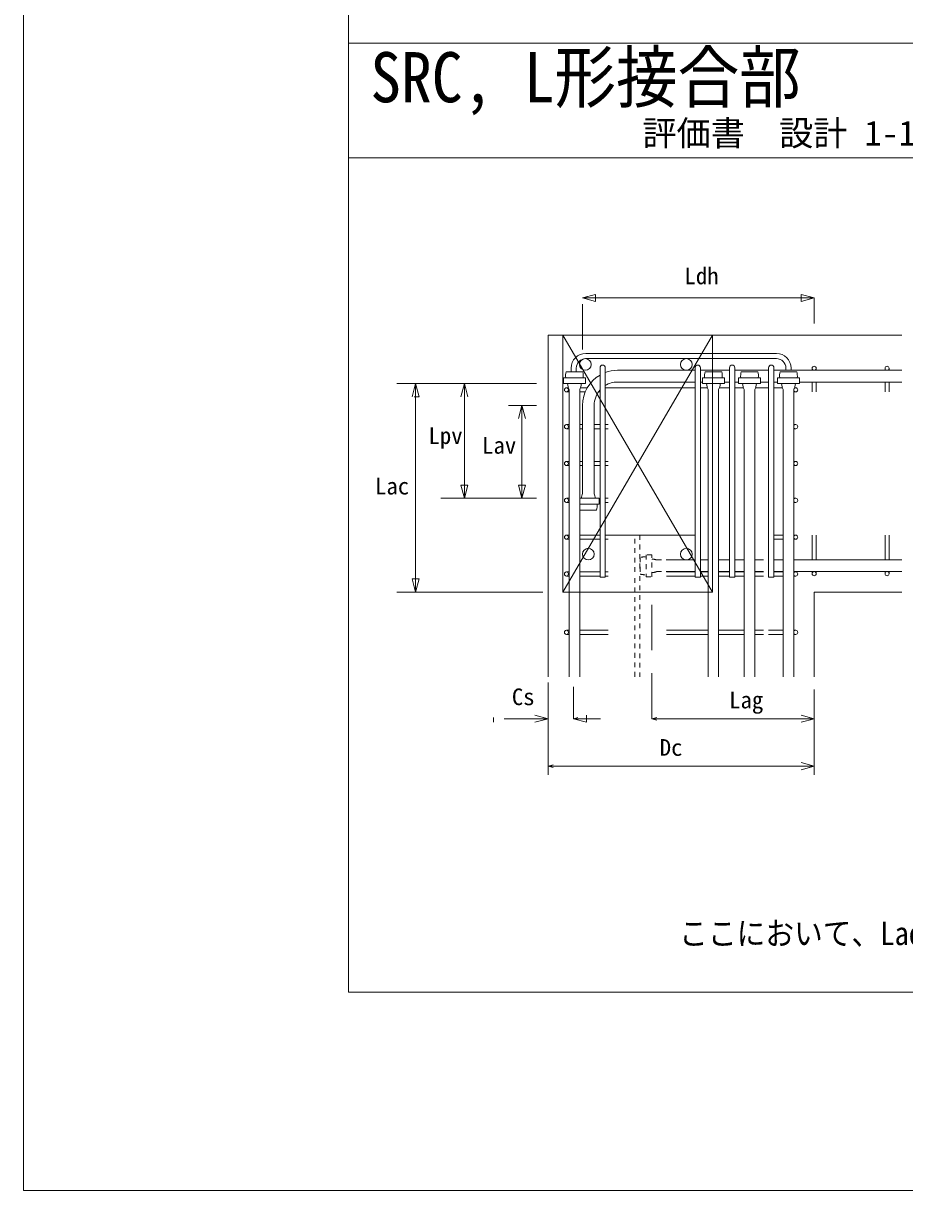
# Model space of a CAD drawing. Units: millimetres, scale not verified. Extents: x -210 to 382, y -132 to 268.
# Drawn here: x -210.3 to -133, y -132.2 to -29.8 of the extents above; entities that cross this region are included whole.
import ezdxf
from ezdxf.enums import TextEntityAlignment as Align

# ---------------------------------------------------------------- set-up
doc = ezdxf.new("R2010")
doc.units = ezdxf.units.MM
doc.header["$LTSCALE"] = 2
doc.linetypes.add('DASHED2', pattern=[3, 2, -1])
doc.linetypes.add('USER2', pattern=[0.41664, 0.20828, -0.20836])
for name, color, linetype, lineweight in [('0-3_Defpoints', 7, 'Continuous', 18), ('0-4_寸法', 4, 'Continuous', 18), ('0-5_鉄骨', 4, 'USER2', 18), ('0-6_外枠', 4, 'Continuous', 18), ('0-7_文字', 7, 'Continuous', 20), ('0-8_タイトル', 7, 'Continuous', 18), ('0-9_内枠', 7, 'Continuous', 18), ('0-D_主筋', 4, 'Continuous', 18), ('0-F_躯体__破線__', 7, 'Continuous', 18), ('1-0_せん断筋', 5, 'Continuous', 18), ('1-1_躯体', 7, 'Continuous', 18), ('1-4_本文文字', 5, 'USER2', 18)]:
    doc.layers.add(name, color=color, linetype=linetype, lineweight=lineweight)
doc.styles.add('ＭＳ ゴシック', font='')
doc.styles.get('ＭＳ ゴシック').set_extended_font_data('MS Gothic')

msp = doc.modelspace()

# ---------------------------------------------------------------- linework, layer by layer
at = {"layer": '0-3_Defpoints', "color": 4}
for p, q in [((-210.346, 267.826), (-210.346, -132.174)), ((-210.346, -132.174), (382.196, -132.174))]:
    msp.add_line(p, q, dxfattribs=at)
at = {"layer": '0-4_寸法'}
for p, q in [((-160.13, -53.536), (-161.282, -53.844)), ((-161.282, -53.844), (-160.843, -53.727)), ((-161.282, -53.844), (-140.954, -53.844)), ((-160.843, -53.962), (-161.282, -53.844)), ((-161.282, -53.844), (-160.13, -54.153)), ((-160.13, -54.153), (-160.13, -53.536)), ((-142.106, -54.153), (-142.106, -53.536)), ((-142.106, -53.536), (-140.954, -53.844)), ((-140.954, -53.844), (-142.106, -54.153)), ((-141.393, -53.727), (-140.954, -53.844)), ((-140.954, -53.844), (-141.393, -53.962)), ((-165.317, -61.364), (-177.583, -61.364)), ((-176.24, -62.516), (-175.931, -61.364)), ((-176.037, -61.759), (-175.931, -61.364)), ((-175.931, -79.655), (-175.931, -61.364)), ((-175.931, -61.364), (-175.825, -61.759)), ((-175.931, -61.364), (-175.622, -62.516)), ((-171.955, -62.516), (-171.646, -61.364)), ((-171.646, -71.427), (-171.646, -61.364)), ((-171.646, -61.364), (-171.338, -62.516)), ((-165.317, -63.271), (-167.788, -63.271)), ((-166.598, -71.427), (-166.598, -63.271)), ((-171.338, -70.275), (-171.955, -70.275)), ((-165.317, -71.427), (-173.716, -71.427)), ((-175.622, -78.503), (-176.24, -78.503)), ((-176.24, -78.503), (-175.931, -79.655)), ((-175.931, -79.655), (-175.622, -78.503)), ((-164.776, -79.655), (-177.583, -79.655)), ((-175.931, -79.655), (-176.037, -79.26)), ((-175.825, -79.26), (-175.931, -79.655)), ((-164.302, -87.593), (-164.302, -90.764)), ((-162.079, -90.764), (-162.079, -87.968)), ((-164.302, -88.217), (-164.302, -95.686)), ((-140.955, -88.217), (-140.955, -95.686)), ((-165.454, -90.456), (-164.302, -90.764)), ((-164.302, -90.764), (-165.454, -91.073)), ((-164.697, -90.659), (-164.302, -90.764)), ((-162.079, -90.764), (-161.684, -90.659)), ((-162.079, -90.764), (-159.714, -90.764)), ((-161.684, -90.87), (-162.079, -90.764)), ((-162.079, -90.764), (-160.927, -91.073)), ((-160.927, -91.073), (-160.927, -90.456)), ((-155.189, -90.764), (-154.75, -90.647)), ((-155.189, -90.764), (-140.955, -90.764)), ((-154.75, -90.882), (-155.189, -90.764)), ((-142.107, -90.456), (-140.955, -90.764)), ((-140.955, -90.764), (-142.107, -91.073)), ((-141.394, -90.647), (-140.955, -90.764)), ((-140.955, -90.764), (-141.394, -90.882)), ((-164.302, -94.93), (-140.955, -94.93))]:
    msp.add_line(p, q, dxfattribs=at)
at = {"layer": '0-4_寸法', "linetype": 'DASHED2'}
for p, q in [((-161.282, -58.385), (-161.282, -53.844)), ((-140.954, -56.103), (-140.954, -53.844)), ((-155.189, -90.764), (-155.189, -79.085)), ((-140.955, -90.764), (-140.955, -88.217))]:
    msp.add_line(p, q, dxfattribs=at)
at = {"layer": '0-4_寸法'}
for points in [[(-166.906, -64.423), (-166.598, -63.271), (-166.289, -64.423)], [(-166.703, -63.666), (-166.598, -63.271), (-166.492, -63.666)], [(-171.955, -70.275), (-171.646, -71.427), (-171.338, -70.275)], [(-168.142, -90.764), (-164.302, -90.764), (-164.697, -90.87)], [(-163.864, -95.048), (-164.302, -94.93), (-163.864, -94.813)], [(-142.107, -94.622), (-140.955, -94.93), (-142.107, -95.239)], [(-141.394, -94.813), (-140.955, -94.93), (-141.394, -95.048)]]:
    msp.add_lwpolyline(points, dxfattribs=at)
msp.add_lwpolyline([(-166.906, -70.275), (-166.598, -71.427), (-166.289, -70.275)], close=True, dxfattribs=at)
at = {"layer": '0-5_鉄骨'}
for p, q in [((-156.699, -77.888), (-156.699, -74.658)), ((-156.238, -74.658), (-156.238, -77.888)), ((-156.699, -83.008), (-156.699, -78.247)), ((-156.238, -78.247), (-156.238, -83.008)), ((-156.699, -87.079), (-156.699, -83.367)), ((-156.238, -83.367), (-156.238, -87.079))]:
    msp.add_line(p, q, dxfattribs=at)
at = {"layer": '0-6_外枠'}
msp.add_lwpolyline([(-181.804, 257.826), (-181.804, -114.753), (372.196, -114.753)], dxfattribs=at)
at = {"layer": '0-9_内枠'}
for p, q in [((-181.804, -31.5), (18.876, -31.5)), ((-181.804, -41.55), (-129.843, -41.55))]:
    msp.add_line(p, q, dxfattribs=at)
at = {"layer": '0-D_主筋'}
for p, q in [((-161.259, -60.33), (-162.719, -60.33)), ((-158.21, -60.199), (-151.4, -60.199)), ((-150.939, -60.199), (-148.378, -60.199)), ((-149.066, -60.33), (-150.526, -60.33)), ((-147.918, -60.199), (-144.949, -60.199)), ((-145.896, -60.33), (-147.356, -60.33)), ((-144.488, -60.199), (-133.275, -60.199)), ((-142.478, -60.33), (-143.938, -60.33)), ((-161.022, -60.847), (-162.957, -60.847)), ((-162.957, -60.847), (-162.957, -61.363)), ((-162.957, -61.363), (-161.022, -61.363)), ((-161.022, -61.363), (-161.022, -60.847)), ((-158.21, -61.223), (-151.4, -61.223)), ((-150.939, -61.223), (-150.763, -61.223)), ((-148.828, -60.847), (-150.763, -60.847)), ((-150.763, -60.847), (-150.763, -61.363)), ((-150.763, -61.363), (-148.828, -61.363)), ((-148.828, -61.363), (-148.828, -60.847)), ((-148.828, -61.223), (-148.378, -61.223)), ((-147.918, -61.223), (-147.637, -61.223)), ((-147.918, -61.223), (-147.593, -61.223)), ((-145.658, -60.847), (-147.593, -60.847)), ((-147.593, -60.847), (-147.593, -61.363)), ((-147.593, -61.363), (-145.658, -61.363)), ((-145.658, -61.363), (-145.658, -60.847)), ((-145.658, -61.223), (-144.949, -61.223)), ((-144.488, -61.223), (-144.176, -61.223)), ((-144.176, -60.847), (-144.176, -61.363)), ((-142.24, -60.847), (-144.176, -60.847)), ((-144.176, -61.363), (-142.24, -61.363)), ((-142.24, -61.363), (-142.24, -60.847)), ((-142.24, -61.223), (-133.275, -61.223)), ((-162.45, -61.893), (-162.45, -87.079)), ((-161.528, -61.893), (-161.528, -87.079)), ((-150.257, -61.893), (-150.257, -87.079)), ((-149.335, -61.893), (-149.335, -87.079)), ((-147.086, -61.893), (-147.086, -87.079)), ((-146.165, -61.893), (-146.165, -87.079)), ((-143.669, -61.893), (-143.669, -87.079)), ((-142.747, -61.893), (-142.747, -87.079)), ((-161.282, -63.271), (-161.282, -71.003)), ((-160.258, -63.271), (-160.258, -71.028)), ((-161.282, -71.003), (-161.282, -69.72)), ((-160.258, -71.028), (-160.258, -69.72)), ((-159.807, -71.427), (-161.528, -71.427)), ((-159.807, -71.943), (-159.807, -71.427)), ((-161.528, -71.943), (-159.807, -71.943)), ((-161.504, -72.46), (-160.044, -72.46)), ((-153.909, -76.839), (-151.4, -76.839)), ((-150.939, -76.839), (-150.257, -76.839)), ((-149.335, -76.839), (-148.378, -76.839)), ((-147.918, -76.839), (-147.086, -76.839)), ((-147.918, -76.839), (-147.086, -76.839)), ((-146.165, -76.839), (-145.409, -76.839)), ((-144.488, -76.839), (-143.669, -76.839)), ((-142.747, -76.839), (-133.275, -76.839)), ((-153.909, -77.863), (-151.4, -77.863)), ((-150.939, -77.863), (-150.257, -77.863)), ((-149.335, -77.863), (-148.378, -77.863)), ((-147.918, -77.863), (-147.086, -77.863)), ((-147.918, -77.863), (-147.086, -77.863)), ((-146.165, -77.863), (-145.409, -77.863)), ((-144.488, -77.863), (-143.669, -77.863)), ((-142.747, -77.863), (-133.275, -77.863))]:
    msp.add_line(p, q, dxfattribs=at)
at = {"layer": '0-D_主筋', "linetype": 'USER2'}
for p, q in [((-156.222, -76.621), (-156.222, -78.081)), ((-155.705, -76.383), (-155.705, -78.318)), ((-155.189, -76.383), (-155.705, -76.383)), ((-155.189, -78.318), (-155.189, -76.383)), ((-155.192, -76.839), (-155.189, -76.839)), ((-154.777, -76.839), (-153.909, -76.839)), ((-155.705, -78.318), (-155.189, -78.318)), ((-155.192, -77.863), (-155.189, -77.863)), ((-154.777, -77.863), (-153.909, -77.863))]:
    msp.add_line(p, q, dxfattribs=at)
at = {"layer": '0-D_主筋'}
for centre in [(-161.03, -59.687), (-152.168, -59.687), (-160.77, -76.327), (-152.168, -76.327)]:
    msp.add_circle(centre, 0.512, dxfattribs=at)
for centre, radius, start, end in [((-161.6, -60.668), 1.169, 163.19823, 188.7872), ((-162.379, -60.668), 1.169, 351.2128, 16.80177), ((-158.21, -63.271), 3.072, 90, 110.48735), ((-149.407, -60.668), 1.169, 163.19823, 188.7872), ((-150.185, -60.668), 1.169, 351.2128, 16.80177), ((-146.236, -60.668), 1.169, 163.19823, 188.7872), ((-147.015, -60.668), 1.169, 351.2128, 16.80177), ((-142.819, -60.668), 1.169, 163.19823, 188.7872), ((-143.597, -60.668), 1.169, 351.2128, 16.80177), ((-161.17, -61.268), 1.424, 183.80152, 205.99765), ((-162.808, -61.268), 1.424, 334.00124, 356.19848), ((-158.21, -63.271), 3.072, 120.00004, 180), ((-158.21, -63.271), 2.048, 90, 121.6683), ((-148.977, -61.268), 1.424, 183.80152, 205.99765), ((-150.615, -61.268), 1.424, 334.00124, 356.19848), ((-145.807, -61.268), 1.424, 183.80152, 205.99765), ((-147.445, -61.268), 1.424, 334.00124, 356.19848), ((-142.389, -61.268), 1.424, 183.80152, 205.99765), ((-144.027, -61.268), 1.424, 334.00124, 356.19848), ((-158.21, -63.271), 2.048, 138.59046, 180), ((-159.955, -71.521), 1.424, 158.67262, 176.19848), ((-161.593, -71.521), 1.424, 3.80152, 20.27995), ((-160.385, -72.122), 1.169, 192.05305, 196.80177), ((-161.164, -72.122), 1.169, 343.19823, 8.7872)]:
    msp.add_arc(centre, radius, start, end, dxfattribs=at)
at = {"layer": '0-D_主筋', "linetype": 'USER2'}
for centre, radius, start, end in [((-155.884, -77.74), 1.169, 81.2128, 106.80177), ((-155.283, -78.17), 1.424, 69.19004, 86.19848), ((-155.884, -76.961), 1.169, 253.19823, 278.7872), ((-155.283, -76.532), 1.424, 273.80152, 290.80996)]:
    msp.add_arc(centre, radius, start, end, dxfattribs=at)
at = {"layer": '0-F_躯体__破線__'}
for p, q in [((-163.022, -79.655), (-163.022, -57.127)), ((-163.022, -79.655), (-149.864, -57.127)), ((-149.864, -79.655), (-163.022, -57.127)), ((-149.864, -57.127), (-163.022, -57.127)), ((-149.864, -57.127), (-149.864, -79.655)), ((-149.864, -79.655), (-163.022, -79.655))]:
    msp.add_line(p, q, dxfattribs=at)
at = {"layer": '1-0_せん断筋'}
for p, q in [((-144.266, -58.714), (-160.991, -58.714)), ((-160.991, -59.175), (-148.174, -59.175)), ((-144.266, -59.175), (-160.991, -59.175)), ((-162.284, -60.007), (-162.284, -60.33)), ((-161.823, -60.007), (-161.823, -60.33)), ((-159.746, -59.968), (-159.746, -61.735)), ((-159.746, -59.968), (-159.746, -78.349)), ((-151.4, -78.349), (-151.4, -59.968)), ((-150.939, -59.968), (-150.939, -61.735)), ((-150.939, -59.968), (-150.939, -78.349)), ((-148.378, -78.349), (-148.378, -59.968)), ((-147.918, -59.968), (-147.918, -61.735)), ((-147.918, -78.349), (-147.918, -59.968)), ((-144.488, -78.349), (-144.488, -59.968)), ((-143.434, -60.007), (-143.434, -60.199)), ((-142.973, -60.007), (-142.973, -60.199)), ((-141.134, -60.02), (-141.134, -60.199)), ((-140.776, -60.02), (-140.776, -60.199)), ((-134.734, -60.02), (-134.734, -60.199)), ((-134.376, -60.02), (-134.376, -60.199)), ((-141.134, -61.223), (-141.134, -62.093)), ((-140.776, -61.223), (-140.776, -62.093)), ((-140.776, -61.223), (-140.776, -62.093)), ((-134.734, -61.223), (-134.734, -62.093)), ((-134.376, -61.223), (-134.376, -62.093)), ((-134.376, -61.223), (-134.376, -62.093)), ((-162.51, -61.735), (-162.69, -61.735)), ((-162.516, -61.735), (-162.69, -61.735)), ((-162.69, -62.093), (-162.45, -62.093)), ((-162.45, -62.093), (-162.69, -62.093)), ((-162.45, -62.093), (-162.69, -62.093)), ((-161.528, -62.093), (-161.047, -62.093)), ((-161.047, -62.093), (-161.528, -62.093)), ((-160.87, -61.735), (-161.463, -61.735)), ((-159.885, -62.093), (-159.746, -62.093)), ((-151.4, -61.735), (-159.285, -61.735)), ((-150.322, -61.735), (-150.939, -61.735)), ((-148.378, -61.735), (-149.269, -61.735)), ((-147.152, -61.735), (-147.918, -61.735)), ((-144.949, -61.735), (-146.099, -61.735)), ((-143.734, -61.735), (-144.488, -61.735)), ((-142.747, -62.093), (-142.568, -62.093)), ((-142.747, -62.093), (-142.568, -62.093)), ((-142.568, -61.735), (-142.681, -61.735)), ((-142.681, -61.735), (-142.568, -61.735)), ((-162.45, -64.965), (-162.69, -64.965)), ((-162.45, -64.965), (-162.69, -64.965)), ((-162.69, -65.324), (-162.45, -65.324)), ((-162.45, -65.324), (-162.69, -65.324)), ((-162.45, -65.324), (-162.69, -65.324)), ((-161.282, -64.965), (-161.528, -64.965)), ((-161.528, -65.324), (-161.282, -65.324)), ((-159.746, -64.965), (-160.258, -64.965)), ((-160.258, -65.324), (-159.746, -65.324)), ((-159.029, -64.965), (-159.285, -64.965)), ((-159.285, -65.324), (-159.029, -65.324)), ((-142.568, -64.965), (-142.747, -64.965)), ((-142.747, -64.965), (-142.568, -64.965)), ((-142.747, -65.324), (-142.568, -65.324)), ((-142.747, -65.324), (-142.568, -65.324)), ((-162.45, -68.196), (-162.69, -68.196)), ((-162.45, -68.196), (-162.69, -68.196)), ((-162.69, -68.555), (-162.45, -68.555)), ((-162.45, -68.555), (-162.69, -68.555)), ((-162.45, -68.555), (-162.69, -68.555)), ((-161.282, -68.196), (-161.528, -68.196)), ((-161.528, -68.555), (-161.282, -68.555)), ((-159.746, -68.196), (-160.258, -68.196)), ((-160.258, -68.555), (-159.746, -68.555)), ((-159.029, -68.196), (-159.285, -68.196)), ((-159.285, -68.555), (-159.029, -68.555)), ((-142.568, -68.196), (-142.747, -68.196)), ((-142.747, -68.196), (-142.568, -68.196)), ((-142.747, -68.555), (-142.568, -68.555)), ((-142.747, -68.555), (-142.568, -68.555)), ((-162.45, -71.427), (-162.69, -71.427)), ((-162.45, -71.427), (-162.69, -71.427)), ((-159.029, -71.427), (-159.285, -71.427)), ((-142.568, -71.427), (-142.747, -71.427)), ((-142.747, -71.427), (-142.568, -71.427)), ((-162.69, -71.785), (-162.45, -71.785)), ((-162.45, -71.785), (-162.69, -71.785)), ((-162.45, -71.785), (-162.69, -71.785)), ((-159.285, -71.785), (-159.029, -71.785)), ((-142.747, -71.785), (-142.568, -71.785)), ((-142.747, -71.785), (-142.568, -71.785)), ((-162.45, -74.658), (-162.69, -74.658)), ((-162.45, -74.658), (-162.69, -74.658)), ((-159.746, -74.658), (-161.528, -74.658)), ((-160.77, -74.658), (-161.528, -74.658)), ((-151.4, -74.658), (-159.285, -74.658)), ((-143.669, -74.658), (-144.488, -74.658)), ((-142.568, -74.658), (-142.747, -74.658)), ((-142.747, -74.658), (-142.568, -74.658)), ((-141.134, -74.658), (-141.134, -76.839)), ((-140.776, -74.658), (-140.776, -76.839)), ((-140.776, -74.658), (-140.776, -76.839)), ((-134.734, -74.658), (-134.734, -76.839)), ((-134.376, -74.658), (-134.376, -76.839)), ((-134.376, -74.658), (-134.376, -76.839)), ((-162.69, -75.016), (-162.45, -75.016)), ((-162.45, -75.016), (-162.69, -75.016)), ((-162.45, -75.016), (-162.69, -75.016)), ((-161.528, -75.016), (-159.746, -75.016)), ((-159.285, -75.016), (-159.029, -75.016)), ((-150.939, -75.016), (-150.939, -77.888)), ((-144.488, -75.016), (-143.669, -75.016)), ((-142.747, -75.016), (-142.568, -75.016)), ((-142.747, -75.016), (-142.568, -75.016)), ((-162.45, -77.888), (-162.69, -77.888)), ((-162.45, -77.888), (-162.69, -77.888)), ((-162.69, -78.247), (-162.45, -78.247)), ((-162.45, -78.247), (-162.69, -78.247)), ((-162.45, -78.247), (-162.69, -78.247)), ((-159.746, -77.888), (-161.528, -77.888)), ((-161.528, -78.247), (-159.746, -78.247)), ((-159.746, -78.349), (-159.746, -78.247)), ((-159.029, -77.888), (-159.285, -77.888)), ((-159.285, -78.247), (-159.029, -78.247)), ((-151.4, -77.888), (-153.909, -77.888)), ((-153.909, -78.247), (-151.4, -78.247)), ((-150.939, -78.349), (-151.4, -78.349)), ((-150.257, -77.888), (-150.939, -77.888)), ((-150.939, -78.349), (-150.939, -78.247)), ((-150.939, -78.247), (-150.257, -78.247)), ((-148.378, -77.888), (-149.335, -77.888)), ((-149.335, -78.247), (-148.378, -78.247)), ((-147.918, -78.349), (-148.378, -78.349)), ((-147.086, -77.888), (-147.918, -77.888)), ((-147.918, -78.349), (-147.918, -78.247)), ((-147.918, -78.247), (-147.086, -78.247)), ((-145.409, -77.888), (-146.165, -77.888)), ((-146.165, -78.247), (-145.409, -78.247)), ((-144.949, -78.349), (-144.488, -78.349)), ((-143.669, -77.888), (-144.488, -77.888)), ((-144.488, -78.247), (-143.669, -78.247)), ((-142.568, -77.888), (-142.747, -77.888)), ((-142.747, -77.888), (-142.568, -77.888)), ((-142.747, -78.247), (-142.568, -78.247)), ((-142.747, -78.247), (-142.568, -78.247)), ((-141.134, -77.863), (-141.134, -78.042)), ((-140.776, -77.863), (-140.776, -78.042)), ((-140.776, -77.863), (-140.776, -78.042)), ((-134.734, -77.863), (-134.734, -78.042)), ((-134.376, -77.863), (-134.376, -78.042)), ((-134.376, -77.863), (-134.376, -78.042)), ((-162.69, -83.008), (-162.45, -83.008)), ((-162.45, -83.008), (-162.69, -83.008)), ((-162.45, -83.367), (-162.69, -83.367)), ((-162.45, -83.367), (-162.69, -83.367)), ((-159.029, -83.008), (-161.528, -83.008)), ((-161.528, -83.367), (-159.029, -83.367)), ((-150.257, -83.008), (-153.909, -83.008)), ((-153.909, -83.367), (-150.257, -83.367)), ((-147.086, -83.008), (-149.335, -83.008)), ((-149.335, -83.367), (-147.086, -83.367)), ((-145.409, -83.008), (-146.165, -83.008)), ((-146.165, -83.367), (-145.409, -83.367)), ((-143.669, -83.008), (-144.949, -83.008)), ((-144.949, -83.367), (-143.669, -83.367)), ((-142.568, -83.008), (-142.747, -83.008)), ((-142.747, -83.008), (-142.568, -83.008)), ((-142.747, -83.367), (-142.568, -83.367)), ((-142.747, -83.367), (-142.568, -83.367))]:
    msp.add_line(p, q, dxfattribs=at)
at = {"layer": '1-0_せん断筋', "linetype": 'USER2'}
msp.add_line((-153.909, -74.658), (-156.238, -74.658), dxfattribs=at)
at = {"layer": '1-0_せん断筋'}
for points in [[(-159.746, -78.349), (-159.285, -78.349), (-159.285, -59.968)], [(-144.949, -78.349), (-144.949, -59.968), (-144.949, -61.735)]]:
    msp.add_lwpolyline(points, dxfattribs=at)
for centre in [(-140.955, -60.02), (-134.555, -60.02), (-162.69, -61.914), (-142.568, -61.914), (-162.69, -65.145), (-142.568, -65.145), (-162.69, -68.375), (-142.568, -68.375), (-162.69, -71.606), (-142.568, -71.606), (-162.69, -74.837), (-142.568, -74.837), (-162.69, -78.068), (-142.568, -78.068), (-140.955, -78.042), (-134.555, -78.042), (-162.69, -83.188), (-142.568, -83.188)]:
    msp.add_circle(centre, 0.179, dxfattribs=at)
for centre, radius, start, end in [((-160.991, -60.007), 1.293, 90, 180), ((-160.991, -60.007), 0.832, 90, 180), ((-144.266, -60.007), 1.293, 0, 90), ((-144.266, -60.007), 0.832, 0, 90), ((-159.515, -59.968), 0.23, 0, 180), ((-151.17, -59.968), 0.23, 0, 180), ((-148.148, -59.968), 0.23, 0, 180), ((-144.718, -59.968), 0.23, 0, 180), ((-140.955, -60.02), 0.179, 0, 180), ((-134.555, -60.02), 0.179, 0, 180), ((-162.69, -61.914), 0.179, 90, 270), ((-162.69, -61.914), 0.179, 90, 270), ((-162.69, -61.914), 0.179, 90, 270), ((-162.69, -61.914), 0.179, 90, 270), ((-142.568, -61.914), 0.179, 270, 90), ((-142.568, -61.914), 0.179, 270, 90), ((-162.69, -65.145), 0.179, 90, 270), ((-162.69, -65.145), 0.179, 90, 270), ((-162.69, -65.145), 0.179, 90, 270), ((-162.69, -65.145), 0.179, 90, 270), ((-142.568, -65.145), 0.179, 270, 90), ((-142.568, -65.145), 0.179, 270, 90), ((-142.568, -65.145), 0.179, 270, 90), ((-162.69, -68.375), 0.179, 90, 270), ((-162.69, -68.375), 0.179, 90, 270), ((-162.69, -68.375), 0.179, 90, 270), ((-162.69, -68.375), 0.179, 90, 270), ((-142.568, -68.375), 0.179, 270, 90), ((-142.568, -68.375), 0.179, 270, 90), ((-142.568, -68.375), 0.179, 270, 90), ((-162.69, -71.606), 0.179, 90, 270), ((-162.69, -71.606), 0.179, 90, 270), ((-162.69, -71.606), 0.179, 90, 270), ((-162.69, -71.606), 0.179, 90, 270), ((-142.568, -71.606), 0.179, 270, 90), ((-142.568, -71.606), 0.179, 270, 90), ((-142.568, -71.606), 0.179, 270, 90), ((-162.69, -74.837), 0.179, 90, 270), ((-162.69, -74.837), 0.179, 90, 270), ((-162.69, -74.837), 0.179, 90, 270), ((-162.69, -74.837), 0.179, 90, 270), ((-142.568, -74.837), 0.179, 270, 90), ((-142.568, -74.837), 0.179, 270, 90), ((-142.568, -74.837), 0.179, 270, 90), ((-162.69, -78.068), 0.179, 90, 270), ((-162.69, -78.068), 0.179, 90, 270), ((-162.69, -78.068), 0.179, 90, 270), ((-162.69, -78.068), 0.179, 90, 270), ((-142.568, -78.068), 0.179, 270, 90), ((-142.568, -78.068), 0.179, 270, 90), ((-142.568, -78.068), 0.179, 270, 90), ((-140.955, -78.042), 0.179, 180, 0), ((-134.555, -78.042), 0.179, 180, 0), ((-142.568, -83.188), 0.179, 270, 90), ((-142.568, -83.188), 0.179, 270, 90), ((-142.568, -83.188), 0.179, 270, 90)]:
    msp.add_arc(centre, radius, start, end, dxfattribs=at)
at = {"layer": '1-1_躯体'}
for p, q in [((-164.302, -57.127), (-164.302, -87.079)), ((-164.302, -57.127), (-133.275, -57.127)), ((-140.955, -79.655), (-140.955, -87.079)), ((-140.955, -79.655), (-133.275, -79.655))]:
    msp.add_line(p, q, dxfattribs=at)
at = {"layer": '1-4_本文文字'}
for p, q in [((-175.622, -62.516), (-176.24, -62.516)), ((-169.101, -91.073), (-169.101, -90.456))]:
    msp.add_line(p, q, dxfattribs=at)

# ---------------------------------------------------------------- texts
at = {"layer": '0-4_寸法', "color": 7, "style": 'ＭＳ ゴシック'}
for s, p in [('Ldh', (-152.337, -53.085)), ('Lpv', (-174.792, -67.1)), ('Lav', (-170.089, -67.951)), ('Lac', (-179.483, -71.53)), ('Cs', (-167.481, -90.016)), ('Lag', (-148.412, -90.295)), ('Dc', (-154.504, -94.461))]:
    msp.add_text(s, height=1.466, dxfattribs=at).set_placement(p, align=Align.BOTTOM_LEFT)
at = {"layer": '0-7_文字', "style": 'ＭＳ ゴシック'}
msp.add_text('評価書\u3000設計 1-18', height=2.199, dxfattribs=at).set_placement((-156.027, -41.151), align=Align.BOTTOM_LEFT)
at = {"layer": '0-7_文字', "style": 'ＭＳ ゴシック', "width": 0.9}
msp.add_text('ここにおいて、Lao (*)は一般社団法人建築構造技術支援機構評価11-03R6', height=2.053, dxfattribs=at).set_placement((-152.798, -111.243), align=Align.BOTTOM_LEFT)
at = {"layer": '0-8_タイトル', "style": 'ＭＳ ゴシック', "width": 0.9}
msp.add_text('SRC, L形接合部', height=4.399, dxfattribs=at).set_placement((-179.894, -37.999), align=Align.BOTTOM_LEFT)

doc.saveas('drawing.dxf')
